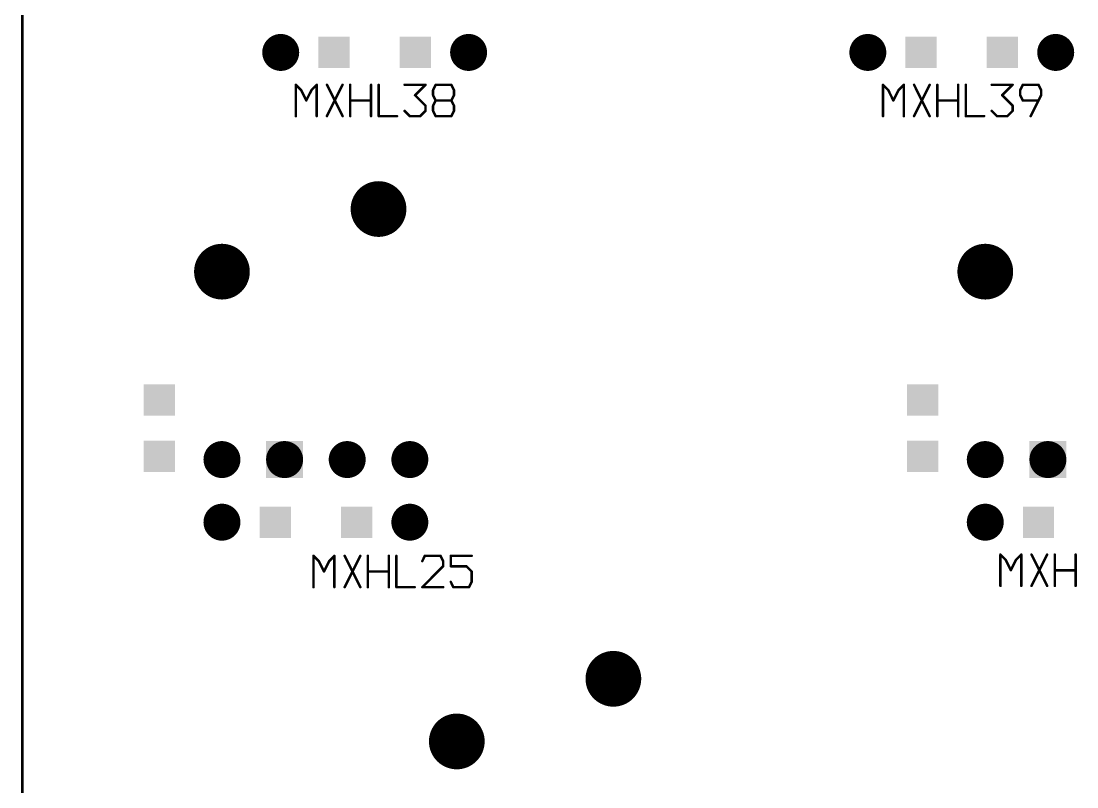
# Model space of a CAD drawing. Header units: millimetres. Extents: x 451 to 799, y 260 to 388.
# Drawn here: x 451.02 to 493.84, y 290.72 to 321.77 of the extents above; entities that cross this region are included whole.
import ezdxf

# ---------------------------------------------------------------- set-up
doc = ezdxf.new("R2010")
doc.units = ezdxf.units.MM
for name, color, linetype in [('3_A_', 4, 'Continuous'), ('4_A_', 54, 'Continuous'), ('5_A_', 7, 'Continuous'), ('8_A_', 3, 'Continuous')]:
    doc.layers.add(name, color=color, linetype=linetype)

# ---------------------------------------------------------------- blocks, each defined once
blk = doc.blocks.new('D24ROUND1_4986X1_4986')
blk.add_lwpolyline([(0.37465, 0, 0.7493, 0.7493, 1), (-0.37465, 0, 0.7493, 0.7493, 1), (0.37465, 0, 0.7493, 0.7493, 0)], format="xyseb")
blk = doc.blocks.new('D25ROUND2_2606X2_2606')
blk.add_lwpolyline([(0.56515, 0, 1.1303, 1.1303, 1), (-0.56515, 0, 1.1303, 1.1303, 1), (0.56515, 0, 1.1303, 1.1303, 0)], format="xyseb")
blk = doc.blocks.new('D16SQUARE1_27X1_27')
blk.add_solid([(-0.635, -0.635), (0.635, -0.635), (-0.635, 0.635), (0.635, 0.635)])
blk = doc.blocks.new('D41SQUARE1_4986X1_4986')
blk.add_solid([(-0.7493, -0.7493), (0.7493, -0.7493), (-0.7493, 0.7493), (0.7493, 0.7493)])

msp = doc.modelspace()

# ---------------------------------------------------------------- linework, layer by layer
at = {"layer": '5_A_'}
for points in [[(462.378, 318.981, 0.102, 0.102, 0), (462.167, 319.192, 0.102, 0.102, 0)], [(462.167, 319.192, 0.102, 0.102, 0), (462.167, 317.922, 0.102, 0.102, 0)], [(462.589, 318.557, 0.102, 0.102, 0), (462.378, 318.981, 0.102, 0.102, 0)], [(462.802, 318.981, 0.102, 0.102, 0), (462.589, 318.557, 0.102, 0.102, 0)], [(463.013, 319.192, 0.102, 0.102, 0), (462.802, 318.981, 0.102, 0.102, 0)], [(463.013, 317.922, 0.102, 0.102, 0), (463.013, 319.192, 0.102, 0.102, 0)], [(464.062, 317.922, 0.102, 0.102, 0), (463.427, 319.192, 0.102, 0.102, 0)], [(464.062, 319.192, 0.102, 0.102, 0), (463.427, 317.922, 0.102, 0.102, 0)], [(464.372, 317.922, 0.102, 0.102, 0), (464.372, 319.192, 0.102, 0.102, 0)], [(465.218, 317.922, 0.102, 0.102, 0), (465.218, 319.192, 0.102, 0.102, 0)], [(465.528, 317.922, 0.102, 0.102, 0), (465.528, 319.192, 0.102, 0.102, 0)], [(467.425, 319.192, 0.102, 0.102, 0), (466.577, 319.192, 0.102, 0.102, 0)], [(467.001, 318.77, 0.102, 0.102, 0), (467.425, 319.192, 0.102, 0.102, 0)], [(467.839, 319.192, 0.102, 0.102, 0), (467.732, 318.981, 0.102, 0.102, 0)], [(467.732, 318.981, 0.102, 0.102, 0), (467.732, 318.77, 0.102, 0.102, 0)], [(468.474, 319.192, 0.102, 0.102, 0), (467.839, 319.192, 0.102, 0.102, 0)], [(468.581, 318.981, 0.102, 0.102, 0), (468.474, 319.192, 0.102, 0.102, 0)], [(468.581, 318.77, 0.102, 0.102, 0), (468.581, 318.981, 0.102, 0.102, 0)], [(486.191, 318.981, 0.102, 0.102, 0), (485.98, 319.192, 0.102, 0.102, 0)], [(485.98, 319.192, 0.102, 0.102, 0), (485.98, 317.922, 0.102, 0.102, 0)], [(486.401, 318.557, 0.102, 0.102, 0), (486.191, 318.981, 0.102, 0.102, 0)], [(486.615, 318.981, 0.102, 0.102, 0), (486.401, 318.557, 0.102, 0.102, 0)], [(486.826, 319.192, 0.102, 0.102, 0), (486.615, 318.981, 0.102, 0.102, 0)], [(486.826, 317.922, 0.102, 0.102, 0), (486.826, 319.192, 0.102, 0.102, 0)], [(487.875, 317.922, 0.102, 0.102, 0), (487.24, 319.192, 0.102, 0.102, 0)], [(487.875, 319.192, 0.102, 0.102, 0), (487.24, 317.922, 0.102, 0.102, 0)], [(488.185, 317.922, 0.102, 0.102, 0), (488.185, 319.192, 0.102, 0.102, 0)], [(489.03, 317.922, 0.102, 0.102, 0), (489.03, 319.192, 0.102, 0.102, 0)], [(489.34, 317.922, 0.102, 0.102, 0), (489.34, 319.192, 0.102, 0.102, 0)], [(491.238, 319.192, 0.102, 0.102, 0), (490.389, 319.192, 0.102, 0.102, 0)], [(490.813, 318.77, 0.102, 0.102, 0), (491.238, 319.192, 0.102, 0.102, 0)], [(491.545, 318.981, 0.102, 0.102, 0), (491.652, 319.192, 0.102, 0.102, 0)], [(491.545, 318.77, 0.102, 0.102, 0), (491.545, 318.981, 0.102, 0.102, 0)], [(491.652, 319.192, 0.102, 0.102, 0), (492.287, 319.192, 0.102, 0.102, 0)], [(492.287, 319.192, 0.102, 0.102, 0), (492.393, 318.981, 0.102, 0.102, 0)], [(492.393, 318.981, 0.102, 0.102, 0), (492.393, 318.77, 0.102, 0.102, 0)], [(465.218, 318.557, 0.102, 0.102, 0), (464.372, 318.557, 0.102, 0.102, 0)], [(467.425, 318.346, 0.102, 0.102, 0), (467.001, 318.77, 0.102, 0.102, 0)], [(467.732, 318.77, 0.102, 0.102, 0), (467.839, 318.557, 0.102, 0.102, 0)], [(467.732, 318.346, 0.102, 0.102, 0), (467.839, 318.557, 0.102, 0.102, 0)], [(467.839, 318.557, 0.102, 0.102, 0), (468.474, 318.557, 0.102, 0.102, 0)], [(468.474, 318.557, 0.102, 0.102, 0), (468.581, 318.77, 0.102, 0.102, 0)], [(468.474, 318.557, 0.102, 0.102, 0), (468.581, 318.346, 0.102, 0.102, 0)], [(489.03, 318.557, 0.102, 0.102, 0), (488.185, 318.557, 0.102, 0.102, 0)], [(491.238, 318.346, 0.102, 0.102, 0), (490.813, 318.77, 0.102, 0.102, 0)], [(491.652, 318.557, 0.102, 0.102, 0), (491.545, 318.77, 0.102, 0.102, 0)], [(492.287, 318.557, 0.102, 0.102, 0), (491.652, 318.557, 0.102, 0.102, 0)], [(492.393, 318.77, 0.102, 0.102, 0), (491.969, 317.922, 0.102, 0.102, 0)], [(466.577, 318.135, 0.102, 0.102, 0), (466.79, 317.922, 0.102, 0.102, 0)], [(467.212, 317.922, 0.102, 0.102, 0), (467.425, 318.135, 0.102, 0.102, 0)], [(467.425, 318.135, 0.102, 0.102, 0), (467.425, 318.346, 0.102, 0.102, 0)], [(467.732, 318.135, 0.102, 0.102, 0), (467.732, 318.346, 0.102, 0.102, 0)], [(467.839, 317.922, 0.102, 0.102, 0), (467.732, 318.135, 0.102, 0.102, 0)], [(468.581, 318.135, 0.102, 0.102, 0), (468.474, 317.922, 0.102, 0.102, 0)], [(468.581, 318.346, 0.102, 0.102, 0), (468.581, 318.135, 0.102, 0.102, 0)], [(490.389, 318.135, 0.102, 0.102, 0), (490.603, 317.922, 0.102, 0.102, 0)], [(491.024, 317.922, 0.102, 0.102, 0), (491.238, 318.135, 0.102, 0.102, 0)], [(491.238, 318.135, 0.102, 0.102, 0), (491.238, 318.346, 0.102, 0.102, 0)], [(466.269, 317.922, 0.102, 0.102, 0), (465.528, 317.922, 0.102, 0.102, 0)], [(466.79, 317.922, 0.102, 0.102, 0), (467.212, 317.922, 0.102, 0.102, 0)], [(468.474, 317.922, 0.102, 0.102, 0), (467.839, 317.922, 0.102, 0.102, 0)], [(490.082, 317.922, 0.102, 0.102, 0), (489.34, 317.922, 0.102, 0.102, 0)], [(490.603, 317.922, 0.102, 0.102, 0), (491.024, 317.922, 0.102, 0.102, 0)], [(490.953, 299.931, 0.102, 0.102, 0), (490.742, 300.142, 0.102, 0.102, 0)], [(490.742, 300.142, 0.102, 0.102, 0), (490.742, 298.872, 0.102, 0.102, 0)], [(491.588, 300.142, 0.102, 0.102, 0), (491.377, 299.931, 0.102, 0.102, 0)], [(491.588, 298.872, 0.102, 0.102, 0), (491.588, 300.142, 0.102, 0.102, 0)], [(492.637, 298.872, 0.102, 0.102, 0), (492.002, 300.142, 0.102, 0.102, 0)], [(492.637, 300.142, 0.102, 0.102, 0), (492.002, 298.872, 0.102, 0.102, 0)], [(492.947, 298.872, 0.102, 0.102, 0), (492.947, 300.142, 0.102, 0.102, 0)], [(493.793, 298.872, 0.102, 0.102, 0), (493.793, 300.142, 0.102, 0.102, 0)], [(463.094, 299.88, 0.102, 0.102, 0), (462.884, 300.091, 0.102, 0.102, 0)], [(462.884, 300.091, 0.102, 0.102, 0), (462.884, 298.821, 0.102, 0.102, 0)], [(463.308, 299.456, 0.102, 0.102, 0), (463.094, 299.88, 0.102, 0.102, 0)], [(463.519, 299.88, 0.102, 0.102, 0), (463.308, 299.456, 0.102, 0.102, 0)], [(463.729, 300.091, 0.102, 0.102, 0), (463.519, 299.88, 0.102, 0.102, 0)], [(463.729, 298.821, 0.102, 0.102, 0), (463.729, 300.091, 0.102, 0.102, 0)], [(464.781, 298.821, 0.102, 0.102, 0), (464.146, 300.091, 0.102, 0.102, 0)], [(464.781, 300.091, 0.102, 0.102, 0), (464.146, 298.821, 0.102, 0.102, 0)], [(465.088, 298.821, 0.102, 0.102, 0), (465.088, 300.091, 0.102, 0.102, 0)], [(465.937, 298.821, 0.102, 0.102, 0), (465.937, 300.091, 0.102, 0.102, 0)], [(466.244, 298.821, 0.102, 0.102, 0), (466.244, 300.091, 0.102, 0.102, 0)], [(467.4, 300.091, 0.102, 0.102, 0), (467.296, 299.88, 0.102, 0.102, 0)], [(468.035, 300.091, 0.102, 0.102, 0), (467.4, 300.091, 0.102, 0.102, 0)], [(468.141, 299.88, 0.102, 0.102, 0), (468.035, 300.091, 0.102, 0.102, 0)], [(468.141, 299.669, 0.102, 0.102, 0), (468.141, 299.88, 0.102, 0.102, 0)], [(468.451, 299.669, 0.102, 0.102, 0), (468.451, 300.091, 0.102, 0.102, 0)], [(468.451, 300.091, 0.102, 0.102, 0), (469.297, 300.091, 0.102, 0.102, 0)], [(491.164, 299.507, 0.102, 0.102, 0), (490.953, 299.931, 0.102, 0.102, 0)], [(491.377, 299.931, 0.102, 0.102, 0), (491.164, 299.507, 0.102, 0.102, 0)], [(465.937, 299.456, 0.102, 0.102, 0), (465.088, 299.456, 0.102, 0.102, 0)], [(467.296, 298.821, 0.102, 0.102, 0), (468.141, 299.669, 0.102, 0.102, 0)], [(469.086, 299.669, 0.102, 0.102, 0), (468.451, 299.669, 0.102, 0.102, 0)], [(469.297, 299.456, 0.102, 0.102, 0), (469.086, 299.669, 0.102, 0.102, 0)], [(469.297, 299.034, 0.102, 0.102, 0), (469.297, 299.456, 0.102, 0.102, 0)], [(493.793, 299.507, 0.102, 0.102, 0), (492.947, 299.507, 0.102, 0.102, 0)], [(468.451, 299.034, 0.102, 0.102, 0), (468.555, 298.821, 0.102, 0.102, 0)], [(469.19, 298.821, 0.102, 0.102, 0), (469.297, 299.034, 0.102, 0.102, 0)], [(466.986, 298.821, 0.102, 0.102, 0), (466.244, 298.821, 0.102, 0.102, 0)], [(468.141, 298.821, 0.102, 0.102, 0), (467.296, 298.821, 0.102, 0.102, 0)], [(468.555, 298.821, 0.102, 0.102, 0), (469.19, 298.821, 0.102, 0.102, 0)]]:
    msp.add_lwpolyline(points, format="xyseb", dxfattribs=at)
for points in [[(462.142, 319.192, 0.0508, 0.0508, 1), (462.193, 319.192, 0.0508, 0.0508, 1), (462.142, 319.192, 0.0508, 0.0508, 0)], [(462.142, 319.192, 0.0508, 0.0508, 1), (462.193, 319.192, 0.0508, 0.0508, 1), (462.142, 319.192, 0.0508, 0.0508, 0)], [(462.142, 319.192, 0.0508, 0.0508, 1), (462.193, 319.192, 0.0508, 0.0508, 1), (462.142, 319.192, 0.0508, 0.0508, 0)], [(462.353, 318.981, 0.0508, 0.0508, 1), (462.404, 318.981, 0.0508, 0.0508, 1), (462.353, 318.981, 0.0508, 0.0508, 0)], [(462.353, 318.981, 0.0508, 0.0508, 1), (462.404, 318.981, 0.0508, 0.0508, 1), (462.353, 318.981, 0.0508, 0.0508, 0)], [(462.353, 318.981, 0.0508, 0.0508, 1), (462.404, 318.981, 0.0508, 0.0508, 1), (462.353, 318.981, 0.0508, 0.0508, 0)], [(462.777, 318.981, 0.0508, 0.0508, 1), (462.828, 318.981, 0.0508, 0.0508, 1), (462.777, 318.981, 0.0508, 0.0508, 0)], [(462.777, 318.981, 0.0508, 0.0508, 1), (462.828, 318.981, 0.0508, 0.0508, 1), (462.777, 318.981, 0.0508, 0.0508, 0)], [(462.777, 318.981, 0.0508, 0.0508, 1), (462.828, 318.981, 0.0508, 0.0508, 1), (462.777, 318.981, 0.0508, 0.0508, 0)], [(462.988, 319.192, 0.0508, 0.0508, 1), (463.039, 319.192, 0.0508, 0.0508, 1), (462.988, 319.192, 0.0508, 0.0508, 0)], [(462.988, 319.192, 0.0508, 0.0508, 1), (463.039, 319.192, 0.0508, 0.0508, 1), (462.988, 319.192, 0.0508, 0.0508, 0)], [(462.988, 319.192, 0.0508, 0.0508, 1), (463.039, 319.192, 0.0508, 0.0508, 1), (462.988, 319.192, 0.0508, 0.0508, 0)], [(463.402, 319.192, 0.0508, 0.0508, 1), (463.453, 319.192, 0.0508, 0.0508, 1), (463.402, 319.192, 0.0508, 0.0508, 0)], [(463.402, 319.192, 0.0508, 0.0508, 1), (463.453, 319.192, 0.0508, 0.0508, 1), (463.402, 319.192, 0.0508, 0.0508, 0)], [(464.037, 319.192, 0.0508, 0.0508, 1), (464.088, 319.192, 0.0508, 0.0508, 1), (464.037, 319.192, 0.0508, 0.0508, 0)], [(464.347, 319.192, 0.0508, 0.0508, 1), (464.397, 319.192, 0.0508, 0.0508, 1), (464.347, 319.192, 0.0508, 0.0508, 0)], [(464.347, 319.192, 0.0508, 0.0508, 1), (464.397, 319.192, 0.0508, 0.0508, 1), (464.347, 319.192, 0.0508, 0.0508, 0)], [(465.192, 319.192, 0.0508, 0.0508, 1), (465.243, 319.192, 0.0508, 0.0508, 1), (465.192, 319.192, 0.0508, 0.0508, 0)], [(465.192, 319.192, 0.0508, 0.0508, 1), (465.243, 319.192, 0.0508, 0.0508, 1), (465.192, 319.192, 0.0508, 0.0508, 0)], [(465.502, 319.192, 0.0508, 0.0508, 1), (465.553, 319.192, 0.0508, 0.0508, 1), (465.502, 319.192, 0.0508, 0.0508, 0)], [(465.502, 319.192, 0.0508, 0.0508, 1), (465.553, 319.192, 0.0508, 0.0508, 1), (465.502, 319.192, 0.0508, 0.0508, 0)], [(466.551, 319.192, 0.0508, 0.0508, 1), (466.602, 319.192, 0.0508, 0.0508, 1), (466.551, 319.192, 0.0508, 0.0508, 0)], [(466.551, 319.192, 0.0508, 0.0508, 1), (466.602, 319.192, 0.0508, 0.0508, 1), (466.551, 319.192, 0.0508, 0.0508, 0)], [(467.4, 319.192, 0.0508, 0.0508, 1), (467.451, 319.192, 0.0508, 0.0508, 1), (467.4, 319.192, 0.0508, 0.0508, 0)], [(467.4, 319.192, 0.0508, 0.0508, 1), (467.451, 319.192, 0.0508, 0.0508, 1), (467.4, 319.192, 0.0508, 0.0508, 0)], [(467.4, 319.192, 0.0508, 0.0508, 1), (467.451, 319.192, 0.0508, 0.0508, 1), (467.4, 319.192, 0.0508, 0.0508, 0)], [(467.707, 318.981, 0.0508, 0.0508, 1), (467.758, 318.981, 0.0508, 0.0508, 1), (467.707, 318.981, 0.0508, 0.0508, 0)], [(467.707, 318.981, 0.0508, 0.0508, 1), (467.758, 318.981, 0.0508, 0.0508, 1), (467.707, 318.981, 0.0508, 0.0508, 0)], [(467.707, 318.981, 0.0508, 0.0508, 1), (467.758, 318.981, 0.0508, 0.0508, 1), (467.707, 318.981, 0.0508, 0.0508, 0)], [(467.814, 319.192, 0.0508, 0.0508, 1), (467.865, 319.192, 0.0508, 0.0508, 1), (467.814, 319.192, 0.0508, 0.0508, 0)], [(467.814, 319.192, 0.0508, 0.0508, 1), (467.865, 319.192, 0.0508, 0.0508, 1), (467.814, 319.192, 0.0508, 0.0508, 0)], [(467.814, 319.192, 0.0508, 0.0508, 1), (467.865, 319.192, 0.0508, 0.0508, 1), (467.814, 319.192, 0.0508, 0.0508, 0)], [(468.449, 319.192, 0.0508, 0.0508, 1), (468.5, 319.192, 0.0508, 0.0508, 1), (468.449, 319.192, 0.0508, 0.0508, 0)], [(468.449, 319.192, 0.0508, 0.0508, 1), (468.5, 319.192, 0.0508, 0.0508, 1), (468.449, 319.192, 0.0508, 0.0508, 0)], [(468.449, 319.192, 0.0508, 0.0508, 1), (468.5, 319.192, 0.0508, 0.0508, 1), (468.449, 319.192, 0.0508, 0.0508, 0)], [(468.555, 318.981, 0.0508, 0.0508, 1), (468.606, 318.981, 0.0508, 0.0508, 1), (468.555, 318.981, 0.0508, 0.0508, 0)], [(468.555, 318.981, 0.0508, 0.0508, 1), (468.606, 318.981, 0.0508, 0.0508, 1), (468.555, 318.981, 0.0508, 0.0508, 0)], [(468.555, 318.981, 0.0508, 0.0508, 1), (468.606, 318.981, 0.0508, 0.0508, 1), (468.555, 318.981, 0.0508, 0.0508, 0)], [(485.954, 319.192, 0.0508, 0.0508, 1), (486.005, 319.192, 0.0508, 0.0508, 1), (485.954, 319.192, 0.0508, 0.0508, 0)], [(485.954, 319.192, 0.0508, 0.0508, 1), (486.005, 319.192, 0.0508, 0.0508, 1), (485.954, 319.192, 0.0508, 0.0508, 0)], [(485.954, 319.192, 0.0508, 0.0508, 1), (486.005, 319.192, 0.0508, 0.0508, 1), (485.954, 319.192, 0.0508, 0.0508, 0)], [(486.165, 318.981, 0.0508, 0.0508, 1), (486.216, 318.981, 0.0508, 0.0508, 1), (486.165, 318.981, 0.0508, 0.0508, 0)], [(486.165, 318.981, 0.0508, 0.0508, 1), (486.216, 318.981, 0.0508, 0.0508, 1), (486.165, 318.981, 0.0508, 0.0508, 0)], [(486.165, 318.981, 0.0508, 0.0508, 1), (486.216, 318.981, 0.0508, 0.0508, 1), (486.165, 318.981, 0.0508, 0.0508, 0)], [(486.589, 318.981, 0.0508, 0.0508, 1), (486.64, 318.981, 0.0508, 0.0508, 1), (486.589, 318.981, 0.0508, 0.0508, 0)], [(486.589, 318.981, 0.0508, 0.0508, 1), (486.64, 318.981, 0.0508, 0.0508, 1), (486.589, 318.981, 0.0508, 0.0508, 0)], [(486.589, 318.981, 0.0508, 0.0508, 1), (486.64, 318.981, 0.0508, 0.0508, 1), (486.589, 318.981, 0.0508, 0.0508, 0)], [(486.8, 319.192, 0.0508, 0.0508, 1), (486.851, 319.192, 0.0508, 0.0508, 1), (486.8, 319.192, 0.0508, 0.0508, 0)], [(486.8, 319.192, 0.0508, 0.0508, 1), (486.851, 319.192, 0.0508, 0.0508, 1), (486.8, 319.192, 0.0508, 0.0508, 0)], [(486.8, 319.192, 0.0508, 0.0508, 1), (486.851, 319.192, 0.0508, 0.0508, 1), (486.8, 319.192, 0.0508, 0.0508, 0)], [(487.214, 319.192, 0.0508, 0.0508, 1), (487.265, 319.192, 0.0508, 0.0508, 1), (487.214, 319.192, 0.0508, 0.0508, 0)], [(487.214, 319.192, 0.0508, 0.0508, 1), (487.265, 319.192, 0.0508, 0.0508, 1), (487.214, 319.192, 0.0508, 0.0508, 0)], [(487.849, 319.192, 0.0508, 0.0508, 1), (487.9, 319.192, 0.0508, 0.0508, 1), (487.849, 319.192, 0.0508, 0.0508, 0)], [(488.159, 319.192, 0.0508, 0.0508, 1), (488.21, 319.192, 0.0508, 0.0508, 1), (488.159, 319.192, 0.0508, 0.0508, 0)], [(488.159, 319.192, 0.0508, 0.0508, 1), (488.21, 319.192, 0.0508, 0.0508, 1), (488.159, 319.192, 0.0508, 0.0508, 0)], [(489.005, 319.192, 0.0508, 0.0508, 1), (489.056, 319.192, 0.0508, 0.0508, 1), (489.005, 319.192, 0.0508, 0.0508, 0)], [(489.005, 319.192, 0.0508, 0.0508, 1), (489.056, 319.192, 0.0508, 0.0508, 1), (489.005, 319.192, 0.0508, 0.0508, 0)], [(489.315, 319.192, 0.0508, 0.0508, 1), (489.366, 319.192, 0.0508, 0.0508, 1), (489.315, 319.192, 0.0508, 0.0508, 0)], [(489.315, 319.192, 0.0508, 0.0508, 1), (489.366, 319.192, 0.0508, 0.0508, 1), (489.315, 319.192, 0.0508, 0.0508, 0)], [(490.364, 319.192, 0.0508, 0.0508, 1), (490.415, 319.192, 0.0508, 0.0508, 1), (490.364, 319.192, 0.0508, 0.0508, 0)], [(490.364, 319.192, 0.0508, 0.0508, 1), (490.415, 319.192, 0.0508, 0.0508, 1), (490.364, 319.192, 0.0508, 0.0508, 0)], [(491.212, 319.192, 0.0508, 0.0508, 1), (491.263, 319.192, 0.0508, 0.0508, 1), (491.212, 319.192, 0.0508, 0.0508, 0)], [(491.212, 319.192, 0.0508, 0.0508, 1), (491.263, 319.192, 0.0508, 0.0508, 1), (491.212, 319.192, 0.0508, 0.0508, 0)], [(491.212, 319.192, 0.0508, 0.0508, 1), (491.263, 319.192, 0.0508, 0.0508, 1), (491.212, 319.192, 0.0508, 0.0508, 0)], [(491.52, 318.981, 0.0508, 0.0508, 1), (491.57, 318.981, 0.0508, 0.0508, 1), (491.52, 318.981, 0.0508, 0.0508, 0)], [(491.52, 318.981, 0.0508, 0.0508, 1), (491.57, 318.981, 0.0508, 0.0508, 1), (491.52, 318.981, 0.0508, 0.0508, 0)], [(491.52, 318.981, 0.0508, 0.0508, 1), (491.57, 318.981, 0.0508, 0.0508, 1), (491.52, 318.981, 0.0508, 0.0508, 0)], [(491.626, 319.192, 0.0508, 0.0508, 1), (491.677, 319.192, 0.0508, 0.0508, 1), (491.626, 319.192, 0.0508, 0.0508, 0)], [(491.626, 319.192, 0.0508, 0.0508, 1), (491.677, 319.192, 0.0508, 0.0508, 1), (491.626, 319.192, 0.0508, 0.0508, 0)], [(491.626, 319.192, 0.0508, 0.0508, 1), (491.677, 319.192, 0.0508, 0.0508, 1), (491.626, 319.192, 0.0508, 0.0508, 0)], [(492.261, 319.192, 0.0508, 0.0508, 1), (492.312, 319.192, 0.0508, 0.0508, 1), (492.261, 319.192, 0.0508, 0.0508, 0)], [(492.261, 319.192, 0.0508, 0.0508, 1), (492.312, 319.192, 0.0508, 0.0508, 1), (492.261, 319.192, 0.0508, 0.0508, 0)], [(492.261, 319.192, 0.0508, 0.0508, 1), (492.312, 319.192, 0.0508, 0.0508, 1), (492.261, 319.192, 0.0508, 0.0508, 0)], [(492.368, 318.981, 0.0508, 0.0508, 1), (492.419, 318.981, 0.0508, 0.0508, 1), (492.368, 318.981, 0.0508, 0.0508, 0)], [(492.368, 318.981, 0.0508, 0.0508, 1), (492.419, 318.981, 0.0508, 0.0508, 1), (492.368, 318.981, 0.0508, 0.0508, 0)], [(492.368, 318.981, 0.0508, 0.0508, 1), (492.419, 318.981, 0.0508, 0.0508, 1), (492.368, 318.981, 0.0508, 0.0508, 0)], [(462.564, 318.557, 0.0508, 0.0508, 1), (462.614, 318.557, 0.0508, 0.0508, 1), (462.564, 318.557, 0.0508, 0.0508, 0)], [(462.564, 318.557, 0.0508, 0.0508, 1), (462.614, 318.557, 0.0508, 0.0508, 1), (462.564, 318.557, 0.0508, 0.0508, 0)], [(462.564, 318.557, 0.0508, 0.0508, 1), (462.614, 318.557, 0.0508, 0.0508, 1), (462.564, 318.557, 0.0508, 0.0508, 0)], [(464.347, 318.557, 0.0508, 0.0508, 1), (464.397, 318.557, 0.0508, 0.0508, 1), (464.347, 318.557, 0.0508, 0.0508, 0)], [(464.347, 318.557, 0.0508, 0.0508, 1), (464.397, 318.557, 0.0508, 0.0508, 1), (464.347, 318.557, 0.0508, 0.0508, 0)], [(465.192, 318.557, 0.0508, 0.0508, 1), (465.243, 318.557, 0.0508, 0.0508, 1), (465.192, 318.557, 0.0508, 0.0508, 0)], [(466.976, 318.77, 0.0508, 0.0508, 1), (467.026, 318.77, 0.0508, 0.0508, 1), (466.976, 318.77, 0.0508, 0.0508, 0)], [(466.976, 318.77, 0.0508, 0.0508, 1), (467.026, 318.77, 0.0508, 0.0508, 1), (466.976, 318.77, 0.0508, 0.0508, 0)], [(466.976, 318.77, 0.0508, 0.0508, 1), (467.026, 318.77, 0.0508, 0.0508, 1), (466.976, 318.77, 0.0508, 0.0508, 0)], [(467.707, 318.77, 0.0508, 0.0508, 1), (467.758, 318.77, 0.0508, 0.0508, 1), (467.707, 318.77, 0.0508, 0.0508, 0)], [(467.707, 318.77, 0.0508, 0.0508, 1), (467.758, 318.77, 0.0508, 0.0508, 1), (467.707, 318.77, 0.0508, 0.0508, 0)], [(467.707, 318.77, 0.0508, 0.0508, 1), (467.758, 318.77, 0.0508, 0.0508, 1), (467.707, 318.77, 0.0508, 0.0508, 0)], [(467.814, 318.557, 0.0508, 0.0508, 1), (467.865, 318.557, 0.0508, 0.0508, 1), (467.814, 318.557, 0.0508, 0.0508, 0)], [(467.814, 318.557, 0.0508, 0.0508, 1), (467.865, 318.557, 0.0508, 0.0508, 1), (467.814, 318.557, 0.0508, 0.0508, 0)], [(467.814, 318.557, 0.0508, 0.0508, 1), (467.865, 318.557, 0.0508, 0.0508, 1), (467.814, 318.557, 0.0508, 0.0508, 0)], [(467.814, 318.557, 0.0508, 0.0508, 1), (467.865, 318.557, 0.0508, 0.0508, 1), (467.814, 318.557, 0.0508, 0.0508, 0)], [(467.814, 318.557, 0.0508, 0.0508, 1), (467.865, 318.557, 0.0508, 0.0508, 1), (467.814, 318.557, 0.0508, 0.0508, 0)], [(468.449, 318.557, 0.0508, 0.0508, 1), (468.5, 318.557, 0.0508, 0.0508, 1), (468.449, 318.557, 0.0508, 0.0508, 0)], [(468.449, 318.557, 0.0508, 0.0508, 1), (468.5, 318.557, 0.0508, 0.0508, 1), (468.449, 318.557, 0.0508, 0.0508, 0)], [(468.449, 318.557, 0.0508, 0.0508, 1), (468.5, 318.557, 0.0508, 0.0508, 1), (468.449, 318.557, 0.0508, 0.0508, 0)], [(468.449, 318.557, 0.0508, 0.0508, 1), (468.5, 318.557, 0.0508, 0.0508, 1), (468.449, 318.557, 0.0508, 0.0508, 0)], [(468.555, 318.77, 0.0508, 0.0508, 1), (468.606, 318.77, 0.0508, 0.0508, 1), (468.555, 318.77, 0.0508, 0.0508, 0)], [(468.555, 318.77, 0.0508, 0.0508, 1), (468.606, 318.77, 0.0508, 0.0508, 1), (468.555, 318.77, 0.0508, 0.0508, 0)], [(468.555, 318.77, 0.0508, 0.0508, 1), (468.606, 318.77, 0.0508, 0.0508, 1), (468.555, 318.77, 0.0508, 0.0508, 0)], [(486.376, 318.557, 0.0508, 0.0508, 1), (486.427, 318.557, 0.0508, 0.0508, 1), (486.376, 318.557, 0.0508, 0.0508, 0)], [(486.376, 318.557, 0.0508, 0.0508, 1), (486.427, 318.557, 0.0508, 0.0508, 1), (486.376, 318.557, 0.0508, 0.0508, 0)], [(486.376, 318.557, 0.0508, 0.0508, 1), (486.427, 318.557, 0.0508, 0.0508, 1), (486.376, 318.557, 0.0508, 0.0508, 0)], [(488.159, 318.557, 0.0508, 0.0508, 1), (488.21, 318.557, 0.0508, 0.0508, 1), (488.159, 318.557, 0.0508, 0.0508, 0)], [(488.159, 318.557, 0.0508, 0.0508, 1), (488.21, 318.557, 0.0508, 0.0508, 1), (488.159, 318.557, 0.0508, 0.0508, 0)], [(489.005, 318.557, 0.0508, 0.0508, 1), (489.056, 318.557, 0.0508, 0.0508, 1), (489.005, 318.557, 0.0508, 0.0508, 0)], [(490.788, 318.77, 0.0508, 0.0508, 1), (490.839, 318.77, 0.0508, 0.0508, 1), (490.788, 318.77, 0.0508, 0.0508, 0)], [(490.788, 318.77, 0.0508, 0.0508, 1), (490.839, 318.77, 0.0508, 0.0508, 1), (490.788, 318.77, 0.0508, 0.0508, 0)], [(490.788, 318.77, 0.0508, 0.0508, 1), (490.839, 318.77, 0.0508, 0.0508, 1), (490.788, 318.77, 0.0508, 0.0508, 0)], [(491.52, 318.77, 0.0508, 0.0508, 1), (491.57, 318.77, 0.0508, 0.0508, 1), (491.52, 318.77, 0.0508, 0.0508, 0)], [(491.52, 318.77, 0.0508, 0.0508, 1), (491.57, 318.77, 0.0508, 0.0508, 1), (491.52, 318.77, 0.0508, 0.0508, 0)], [(491.52, 318.77, 0.0508, 0.0508, 1), (491.57, 318.77, 0.0508, 0.0508, 1), (491.52, 318.77, 0.0508, 0.0508, 0)], [(491.626, 318.557, 0.0508, 0.0508, 1), (491.677, 318.557, 0.0508, 0.0508, 1), (491.626, 318.557, 0.0508, 0.0508, 0)], [(491.626, 318.557, 0.0508, 0.0508, 1), (491.677, 318.557, 0.0508, 0.0508, 1), (491.626, 318.557, 0.0508, 0.0508, 0)], [(491.626, 318.557, 0.0508, 0.0508, 1), (491.677, 318.557, 0.0508, 0.0508, 1), (491.626, 318.557, 0.0508, 0.0508, 0)], [(492.261, 318.557, 0.0508, 0.0508, 1), (492.312, 318.557, 0.0508, 0.0508, 1), (492.261, 318.557, 0.0508, 0.0508, 0)], [(492.368, 318.77, 0.0508, 0.0508, 1), (492.419, 318.77, 0.0508, 0.0508, 1), (492.368, 318.77, 0.0508, 0.0508, 0)], [(492.368, 318.77, 0.0508, 0.0508, 1), (492.419, 318.77, 0.0508, 0.0508, 1), (492.368, 318.77, 0.0508, 0.0508, 0)], [(492.368, 318.77, 0.0508, 0.0508, 1), (492.419, 318.77, 0.0508, 0.0508, 1), (492.368, 318.77, 0.0508, 0.0508, 0)], [(466.551, 318.135, 0.0508, 0.0508, 1), (466.602, 318.135, 0.0508, 0.0508, 1), (466.551, 318.135, 0.0508, 0.0508, 0)], [(467.4, 318.346, 0.0508, 0.0508, 1), (467.451, 318.346, 0.0508, 0.0508, 1), (467.4, 318.346, 0.0508, 0.0508, 0)], [(467.4, 318.346, 0.0508, 0.0508, 1), (467.451, 318.346, 0.0508, 0.0508, 1), (467.4, 318.346, 0.0508, 0.0508, 0)], [(467.4, 318.346, 0.0508, 0.0508, 1), (467.451, 318.346, 0.0508, 0.0508, 1), (467.4, 318.346, 0.0508, 0.0508, 0)], [(467.4, 318.135, 0.0508, 0.0508, 1), (467.451, 318.135, 0.0508, 0.0508, 1), (467.4, 318.135, 0.0508, 0.0508, 0)], [(467.4, 318.135, 0.0508, 0.0508, 1), (467.451, 318.135, 0.0508, 0.0508, 1), (467.4, 318.135, 0.0508, 0.0508, 0)], [(467.4, 318.135, 0.0508, 0.0508, 1), (467.451, 318.135, 0.0508, 0.0508, 1), (467.4, 318.135, 0.0508, 0.0508, 0)], [(467.707, 318.346, 0.0508, 0.0508, 1), (467.758, 318.346, 0.0508, 0.0508, 1), (467.707, 318.346, 0.0508, 0.0508, 0)], [(467.707, 318.346, 0.0508, 0.0508, 1), (467.758, 318.346, 0.0508, 0.0508, 1), (467.707, 318.346, 0.0508, 0.0508, 0)], [(467.707, 318.346, 0.0508, 0.0508, 1), (467.758, 318.346, 0.0508, 0.0508, 1), (467.707, 318.346, 0.0508, 0.0508, 0)], [(467.707, 318.135, 0.0508, 0.0508, 1), (467.758, 318.135, 0.0508, 0.0508, 1), (467.707, 318.135, 0.0508, 0.0508, 0)], [(467.707, 318.135, 0.0508, 0.0508, 1), (467.758, 318.135, 0.0508, 0.0508, 1), (467.707, 318.135, 0.0508, 0.0508, 0)], [(467.707, 318.135, 0.0508, 0.0508, 1), (467.758, 318.135, 0.0508, 0.0508, 1), (467.707, 318.135, 0.0508, 0.0508, 0)], [(468.555, 318.346, 0.0508, 0.0508, 1), (468.606, 318.346, 0.0508, 0.0508, 1), (468.555, 318.346, 0.0508, 0.0508, 0)], [(468.555, 318.346, 0.0508, 0.0508, 1), (468.606, 318.346, 0.0508, 0.0508, 1), (468.555, 318.346, 0.0508, 0.0508, 0)], [(468.555, 318.346, 0.0508, 0.0508, 1), (468.606, 318.346, 0.0508, 0.0508, 1), (468.555, 318.346, 0.0508, 0.0508, 0)], [(468.555, 318.135, 0.0508, 0.0508, 1), (468.606, 318.135, 0.0508, 0.0508, 1), (468.555, 318.135, 0.0508, 0.0508, 0)], [(468.555, 318.135, 0.0508, 0.0508, 1), (468.606, 318.135, 0.0508, 0.0508, 1), (468.555, 318.135, 0.0508, 0.0508, 0)], [(468.555, 318.135, 0.0508, 0.0508, 1), (468.606, 318.135, 0.0508, 0.0508, 1), (468.555, 318.135, 0.0508, 0.0508, 0)], [(490.364, 318.135, 0.0508, 0.0508, 1), (490.415, 318.135, 0.0508, 0.0508, 1), (490.364, 318.135, 0.0508, 0.0508, 0)], [(491.212, 318.346, 0.0508, 0.0508, 1), (491.263, 318.346, 0.0508, 0.0508, 1), (491.212, 318.346, 0.0508, 0.0508, 0)], [(491.212, 318.346, 0.0508, 0.0508, 1), (491.263, 318.346, 0.0508, 0.0508, 1), (491.212, 318.346, 0.0508, 0.0508, 0)], [(491.212, 318.346, 0.0508, 0.0508, 1), (491.263, 318.346, 0.0508, 0.0508, 1), (491.212, 318.346, 0.0508, 0.0508, 0)], [(491.212, 318.135, 0.0508, 0.0508, 1), (491.263, 318.135, 0.0508, 0.0508, 1), (491.212, 318.135, 0.0508, 0.0508, 0)], [(491.212, 318.135, 0.0508, 0.0508, 1), (491.263, 318.135, 0.0508, 0.0508, 1), (491.212, 318.135, 0.0508, 0.0508, 0)], [(491.212, 318.135, 0.0508, 0.0508, 1), (491.263, 318.135, 0.0508, 0.0508, 1), (491.212, 318.135, 0.0508, 0.0508, 0)], [(462.142, 317.922, 0.0508, 0.0508, 1), (462.193, 317.922, 0.0508, 0.0508, 1), (462.142, 317.922, 0.0508, 0.0508, 0)], [(462.142, 317.922, 0.0508, 0.0508, 1), (462.193, 317.922, 0.0508, 0.0508, 1), (462.142, 317.922, 0.0508, 0.0508, 0)], [(462.988, 317.922, 0.0508, 0.0508, 1), (463.039, 317.922, 0.0508, 0.0508, 1), (462.988, 317.922, 0.0508, 0.0508, 0)], [(463.402, 317.922, 0.0508, 0.0508, 1), (463.453, 317.922, 0.0508, 0.0508, 1), (463.402, 317.922, 0.0508, 0.0508, 0)], [(463.402, 317.922, 0.0508, 0.0508, 1), (463.453, 317.922, 0.0508, 0.0508, 1), (463.402, 317.922, 0.0508, 0.0508, 0)], [(464.037, 317.922, 0.0508, 0.0508, 1), (464.088, 317.922, 0.0508, 0.0508, 1), (464.037, 317.922, 0.0508, 0.0508, 0)], [(464.347, 317.922, 0.0508, 0.0508, 1), (464.397, 317.922, 0.0508, 0.0508, 1), (464.347, 317.922, 0.0508, 0.0508, 0)], [(465.192, 317.922, 0.0508, 0.0508, 1), (465.243, 317.922, 0.0508, 0.0508, 1), (465.192, 317.922, 0.0508, 0.0508, 0)], [(465.502, 317.922, 0.0508, 0.0508, 1), (465.553, 317.922, 0.0508, 0.0508, 1), (465.502, 317.922, 0.0508, 0.0508, 0)], [(465.502, 317.922, 0.0508, 0.0508, 1), (465.553, 317.922, 0.0508, 0.0508, 1), (465.502, 317.922, 0.0508, 0.0508, 0)], [(465.502, 317.922, 0.0508, 0.0508, 1), (465.553, 317.922, 0.0508, 0.0508, 1), (465.502, 317.922, 0.0508, 0.0508, 0)], [(466.244, 317.922, 0.0508, 0.0508, 1), (466.295, 317.922, 0.0508, 0.0508, 1), (466.244, 317.922, 0.0508, 0.0508, 0)], [(466.765, 317.922, 0.0508, 0.0508, 1), (466.816, 317.922, 0.0508, 0.0508, 1), (466.765, 317.922, 0.0508, 0.0508, 0)], [(466.765, 317.922, 0.0508, 0.0508, 1), (466.816, 317.922, 0.0508, 0.0508, 1), (466.765, 317.922, 0.0508, 0.0508, 0)], [(466.765, 317.922, 0.0508, 0.0508, 1), (466.816, 317.922, 0.0508, 0.0508, 1), (466.765, 317.922, 0.0508, 0.0508, 0)], [(467.186, 317.922, 0.0508, 0.0508, 1), (467.237, 317.922, 0.0508, 0.0508, 1), (467.186, 317.922, 0.0508, 0.0508, 0)], [(467.186, 317.922, 0.0508, 0.0508, 1), (467.237, 317.922, 0.0508, 0.0508, 1), (467.186, 317.922, 0.0508, 0.0508, 0)], [(467.186, 317.922, 0.0508, 0.0508, 1), (467.237, 317.922, 0.0508, 0.0508, 1), (467.186, 317.922, 0.0508, 0.0508, 0)], [(467.814, 317.922, 0.0508, 0.0508, 1), (467.865, 317.922, 0.0508, 0.0508, 1), (467.814, 317.922, 0.0508, 0.0508, 0)], [(467.814, 317.922, 0.0508, 0.0508, 1), (467.865, 317.922, 0.0508, 0.0508, 1), (467.814, 317.922, 0.0508, 0.0508, 0)], [(467.814, 317.922, 0.0508, 0.0508, 1), (467.865, 317.922, 0.0508, 0.0508, 1), (467.814, 317.922, 0.0508, 0.0508, 0)], [(468.449, 317.922, 0.0508, 0.0508, 1), (468.5, 317.922, 0.0508, 0.0508, 1), (468.449, 317.922, 0.0508, 0.0508, 0)], [(468.449, 317.922, 0.0508, 0.0508, 1), (468.5, 317.922, 0.0508, 0.0508, 1), (468.449, 317.922, 0.0508, 0.0508, 0)], [(468.449, 317.922, 0.0508, 0.0508, 1), (468.5, 317.922, 0.0508, 0.0508, 1), (468.449, 317.922, 0.0508, 0.0508, 0)], [(485.954, 317.922, 0.0508, 0.0508, 1), (486.005, 317.922, 0.0508, 0.0508, 1), (485.954, 317.922, 0.0508, 0.0508, 0)], [(485.954, 317.922, 0.0508, 0.0508, 1), (486.005, 317.922, 0.0508, 0.0508, 1), (485.954, 317.922, 0.0508, 0.0508, 0)], [(486.8, 317.922, 0.0508, 0.0508, 1), (486.851, 317.922, 0.0508, 0.0508, 1), (486.8, 317.922, 0.0508, 0.0508, 0)], [(487.214, 317.922, 0.0508, 0.0508, 1), (487.265, 317.922, 0.0508, 0.0508, 1), (487.214, 317.922, 0.0508, 0.0508, 0)], [(487.214, 317.922, 0.0508, 0.0508, 1), (487.265, 317.922, 0.0508, 0.0508, 1), (487.214, 317.922, 0.0508, 0.0508, 0)], [(487.849, 317.922, 0.0508, 0.0508, 1), (487.9, 317.922, 0.0508, 0.0508, 1), (487.849, 317.922, 0.0508, 0.0508, 0)], [(488.159, 317.922, 0.0508, 0.0508, 1), (488.21, 317.922, 0.0508, 0.0508, 1), (488.159, 317.922, 0.0508, 0.0508, 0)], [(489.005, 317.922, 0.0508, 0.0508, 1), (489.056, 317.922, 0.0508, 0.0508, 1), (489.005, 317.922, 0.0508, 0.0508, 0)], [(489.315, 317.922, 0.0508, 0.0508, 1), (489.366, 317.922, 0.0508, 0.0508, 1), (489.315, 317.922, 0.0508, 0.0508, 0)], [(489.315, 317.922, 0.0508, 0.0508, 1), (489.366, 317.922, 0.0508, 0.0508, 1), (489.315, 317.922, 0.0508, 0.0508, 0)], [(489.315, 317.922, 0.0508, 0.0508, 1), (489.366, 317.922, 0.0508, 0.0508, 1), (489.315, 317.922, 0.0508, 0.0508, 0)], [(490.057, 317.922, 0.0508, 0.0508, 1), (490.107, 317.922, 0.0508, 0.0508, 1), (490.057, 317.922, 0.0508, 0.0508, 0)], [(490.577, 317.922, 0.0508, 0.0508, 1), (490.628, 317.922, 0.0508, 0.0508, 1), (490.577, 317.922, 0.0508, 0.0508, 0)], [(490.577, 317.922, 0.0508, 0.0508, 1), (490.628, 317.922, 0.0508, 0.0508, 1), (490.577, 317.922, 0.0508, 0.0508, 0)], [(490.577, 317.922, 0.0508, 0.0508, 1), (490.628, 317.922, 0.0508, 0.0508, 1), (490.577, 317.922, 0.0508, 0.0508, 0)], [(490.999, 317.922, 0.0508, 0.0508, 1), (491.05, 317.922, 0.0508, 0.0508, 1), (490.999, 317.922, 0.0508, 0.0508, 0)], [(490.999, 317.922, 0.0508, 0.0508, 1), (491.05, 317.922, 0.0508, 0.0508, 1), (490.999, 317.922, 0.0508, 0.0508, 0)], [(490.999, 317.922, 0.0508, 0.0508, 1), (491.05, 317.922, 0.0508, 0.0508, 1), (490.999, 317.922, 0.0508, 0.0508, 0)], [(491.944, 317.922, 0.0508, 0.0508, 1), (491.995, 317.922, 0.0508, 0.0508, 1), (491.944, 317.922, 0.0508, 0.0508, 0)], [(491.944, 317.922, 0.0508, 0.0508, 1), (491.995, 317.922, 0.0508, 0.0508, 1), (491.944, 317.922, 0.0508, 0.0508, 0)], [(490.717, 300.142, 0.0508, 0.0508, 1), (490.768, 300.142, 0.0508, 0.0508, 1), (490.717, 300.142, 0.0508, 0.0508, 0)], [(490.717, 300.142, 0.0508, 0.0508, 1), (490.768, 300.142, 0.0508, 0.0508, 1), (490.717, 300.142, 0.0508, 0.0508, 0)], [(490.717, 300.142, 0.0508, 0.0508, 1), (490.768, 300.142, 0.0508, 0.0508, 1), (490.717, 300.142, 0.0508, 0.0508, 0)], [(491.563, 300.142, 0.0508, 0.0508, 1), (491.614, 300.142, 0.0508, 0.0508, 1), (491.563, 300.142, 0.0508, 0.0508, 0)], [(491.563, 300.142, 0.0508, 0.0508, 1), (491.614, 300.142, 0.0508, 0.0508, 1), (491.563, 300.142, 0.0508, 0.0508, 0)], [(491.563, 300.142, 0.0508, 0.0508, 1), (491.614, 300.142, 0.0508, 0.0508, 1), (491.563, 300.142, 0.0508, 0.0508, 0)], [(491.977, 300.142, 0.0508, 0.0508, 1), (492.028, 300.142, 0.0508, 0.0508, 1), (491.977, 300.142, 0.0508, 0.0508, 0)], [(491.977, 300.142, 0.0508, 0.0508, 1), (492.028, 300.142, 0.0508, 0.0508, 1), (491.977, 300.142, 0.0508, 0.0508, 0)], [(492.612, 300.142, 0.0508, 0.0508, 1), (492.663, 300.142, 0.0508, 0.0508, 1), (492.612, 300.142, 0.0508, 0.0508, 0)], [(492.922, 300.142, 0.0508, 0.0508, 1), (492.972, 300.142, 0.0508, 0.0508, 1), (492.922, 300.142, 0.0508, 0.0508, 0)], [(492.922, 300.142, 0.0508, 0.0508, 1), (492.972, 300.142, 0.0508, 0.0508, 1), (492.922, 300.142, 0.0508, 0.0508, 0)], [(493.767, 300.142, 0.0508, 0.0508, 1), (493.818, 300.142, 0.0508, 0.0508, 1), (493.767, 300.142, 0.0508, 0.0508, 0)], [(493.767, 300.142, 0.0508, 0.0508, 1), (493.818, 300.142, 0.0508, 0.0508, 1), (493.767, 300.142, 0.0508, 0.0508, 0)], [(462.858, 300.091, 0.0508, 0.0508, 1), (462.909, 300.091, 0.0508, 0.0508, 1), (462.858, 300.091, 0.0508, 0.0508, 0)], [(462.858, 300.091, 0.0508, 0.0508, 1), (462.909, 300.091, 0.0508, 0.0508, 1), (462.858, 300.091, 0.0508, 0.0508, 0)], [(462.858, 300.091, 0.0508, 0.0508, 1), (462.909, 300.091, 0.0508, 0.0508, 1), (462.858, 300.091, 0.0508, 0.0508, 0)], [(463.069, 299.88, 0.0508, 0.0508, 1), (463.12, 299.88, 0.0508, 0.0508, 1), (463.069, 299.88, 0.0508, 0.0508, 0)], [(463.069, 299.88, 0.0508, 0.0508, 1), (463.12, 299.88, 0.0508, 0.0508, 1), (463.069, 299.88, 0.0508, 0.0508, 0)], [(463.069, 299.88, 0.0508, 0.0508, 1), (463.12, 299.88, 0.0508, 0.0508, 1), (463.069, 299.88, 0.0508, 0.0508, 0)], [(463.493, 299.88, 0.0508, 0.0508, 1), (463.544, 299.88, 0.0508, 0.0508, 1), (463.493, 299.88, 0.0508, 0.0508, 0)], [(463.493, 299.88, 0.0508, 0.0508, 1), (463.544, 299.88, 0.0508, 0.0508, 1), (463.493, 299.88, 0.0508, 0.0508, 0)], [(463.493, 299.88, 0.0508, 0.0508, 1), (463.544, 299.88, 0.0508, 0.0508, 1), (463.493, 299.88, 0.0508, 0.0508, 0)], [(463.704, 300.091, 0.0508, 0.0508, 1), (463.755, 300.091, 0.0508, 0.0508, 1), (463.704, 300.091, 0.0508, 0.0508, 0)], [(463.704, 300.091, 0.0508, 0.0508, 1), (463.755, 300.091, 0.0508, 0.0508, 1), (463.704, 300.091, 0.0508, 0.0508, 0)], [(463.704, 300.091, 0.0508, 0.0508, 1), (463.755, 300.091, 0.0508, 0.0508, 1), (463.704, 300.091, 0.0508, 0.0508, 0)], [(464.121, 300.091, 0.0508, 0.0508, 1), (464.171, 300.091, 0.0508, 0.0508, 1), (464.121, 300.091, 0.0508, 0.0508, 0)], [(464.121, 300.091, 0.0508, 0.0508, 1), (464.171, 300.091, 0.0508, 0.0508, 1), (464.121, 300.091, 0.0508, 0.0508, 0)], [(464.756, 300.091, 0.0508, 0.0508, 1), (464.806, 300.091, 0.0508, 0.0508, 1), (464.756, 300.091, 0.0508, 0.0508, 0)], [(465.063, 300.091, 0.0508, 0.0508, 1), (465.114, 300.091, 0.0508, 0.0508, 1), (465.063, 300.091, 0.0508, 0.0508, 0)], [(465.063, 300.091, 0.0508, 0.0508, 1), (465.114, 300.091, 0.0508, 0.0508, 1), (465.063, 300.091, 0.0508, 0.0508, 0)], [(465.911, 300.091, 0.0508, 0.0508, 1), (465.962, 300.091, 0.0508, 0.0508, 1), (465.911, 300.091, 0.0508, 0.0508, 0)], [(465.911, 300.091, 0.0508, 0.0508, 1), (465.962, 300.091, 0.0508, 0.0508, 1), (465.911, 300.091, 0.0508, 0.0508, 0)], [(466.219, 300.091, 0.0508, 0.0508, 1), (466.269, 300.091, 0.0508, 0.0508, 1), (466.219, 300.091, 0.0508, 0.0508, 0)], [(466.219, 300.091, 0.0508, 0.0508, 1), (466.269, 300.091, 0.0508, 0.0508, 1), (466.219, 300.091, 0.0508, 0.0508, 0)], [(467.27, 299.88, 0.0508, 0.0508, 1), (467.321, 299.88, 0.0508, 0.0508, 1), (467.27, 299.88, 0.0508, 0.0508, 0)], [(467.27, 299.88, 0.0508, 0.0508, 1), (467.321, 299.88, 0.0508, 0.0508, 1), (467.27, 299.88, 0.0508, 0.0508, 0)], [(467.374, 300.091, 0.0508, 0.0508, 1), (467.425, 300.091, 0.0508, 0.0508, 1), (467.374, 300.091, 0.0508, 0.0508, 0)], [(467.374, 300.091, 0.0508, 0.0508, 1), (467.425, 300.091, 0.0508, 0.0508, 1), (467.374, 300.091, 0.0508, 0.0508, 0)], [(467.374, 300.091, 0.0508, 0.0508, 1), (467.425, 300.091, 0.0508, 0.0508, 1), (467.374, 300.091, 0.0508, 0.0508, 0)], [(468.009, 300.091, 0.0508, 0.0508, 1), (468.06, 300.091, 0.0508, 0.0508, 1), (468.009, 300.091, 0.0508, 0.0508, 0)], [(468.009, 300.091, 0.0508, 0.0508, 1), (468.06, 300.091, 0.0508, 0.0508, 1), (468.009, 300.091, 0.0508, 0.0508, 0)], [(468.009, 300.091, 0.0508, 0.0508, 1), (468.06, 300.091, 0.0508, 0.0508, 1), (468.009, 300.091, 0.0508, 0.0508, 0)], [(468.116, 299.88, 0.0508, 0.0508, 1), (468.167, 299.88, 0.0508, 0.0508, 1), (468.116, 299.88, 0.0508, 0.0508, 0)], [(468.116, 299.88, 0.0508, 0.0508, 1), (468.167, 299.88, 0.0508, 0.0508, 1), (468.116, 299.88, 0.0508, 0.0508, 0)], [(468.116, 299.88, 0.0508, 0.0508, 1), (468.167, 299.88, 0.0508, 0.0508, 1), (468.116, 299.88, 0.0508, 0.0508, 0)], [(468.426, 300.091, 0.0508, 0.0508, 1), (468.477, 300.091, 0.0508, 0.0508, 1), (468.426, 300.091, 0.0508, 0.0508, 0)], [(468.426, 300.091, 0.0508, 0.0508, 1), (468.477, 300.091, 0.0508, 0.0508, 1), (468.426, 300.091, 0.0508, 0.0508, 0)], [(468.426, 300.091, 0.0508, 0.0508, 1), (468.477, 300.091, 0.0508, 0.0508, 1), (468.426, 300.091, 0.0508, 0.0508, 0)], [(469.272, 300.091, 0.0508, 0.0508, 1), (469.322, 300.091, 0.0508, 0.0508, 1), (469.272, 300.091, 0.0508, 0.0508, 0)], [(469.272, 300.091, 0.0508, 0.0508, 1), (469.322, 300.091, 0.0508, 0.0508, 1), (469.272, 300.091, 0.0508, 0.0508, 0)], [(490.928, 299.931, 0.0508, 0.0508, 1), (490.979, 299.931, 0.0508, 0.0508, 1), (490.928, 299.931, 0.0508, 0.0508, 0)], [(490.928, 299.931, 0.0508, 0.0508, 1), (490.979, 299.931, 0.0508, 0.0508, 1), (490.928, 299.931, 0.0508, 0.0508, 0)], [(490.928, 299.931, 0.0508, 0.0508, 1), (490.979, 299.931, 0.0508, 0.0508, 1), (490.928, 299.931, 0.0508, 0.0508, 0)], [(491.352, 299.931, 0.0508, 0.0508, 1), (491.403, 299.931, 0.0508, 0.0508, 1), (491.352, 299.931, 0.0508, 0.0508, 0)], [(491.352, 299.931, 0.0508, 0.0508, 1), (491.403, 299.931, 0.0508, 0.0508, 1), (491.352, 299.931, 0.0508, 0.0508, 0)], [(491.352, 299.931, 0.0508, 0.0508, 1), (491.403, 299.931, 0.0508, 0.0508, 1), (491.352, 299.931, 0.0508, 0.0508, 0)], [(463.282, 299.456, 0.0508, 0.0508, 1), (463.333, 299.456, 0.0508, 0.0508, 1), (463.282, 299.456, 0.0508, 0.0508, 0)], [(463.282, 299.456, 0.0508, 0.0508, 1), (463.333, 299.456, 0.0508, 0.0508, 1), (463.282, 299.456, 0.0508, 0.0508, 0)], [(463.282, 299.456, 0.0508, 0.0508, 1), (463.333, 299.456, 0.0508, 0.0508, 1), (463.282, 299.456, 0.0508, 0.0508, 0)], [(465.063, 299.456, 0.0508, 0.0508, 1), (465.114, 299.456, 0.0508, 0.0508, 1), (465.063, 299.456, 0.0508, 0.0508, 0)], [(465.063, 299.456, 0.0508, 0.0508, 1), (465.114, 299.456, 0.0508, 0.0508, 1), (465.063, 299.456, 0.0508, 0.0508, 0)], [(465.911, 299.456, 0.0508, 0.0508, 1), (465.962, 299.456, 0.0508, 0.0508, 1), (465.911, 299.456, 0.0508, 0.0508, 0)], [(468.116, 299.669, 0.0508, 0.0508, 1), (468.167, 299.669, 0.0508, 0.0508, 1), (468.116, 299.669, 0.0508, 0.0508, 0)], [(468.116, 299.669, 0.0508, 0.0508, 1), (468.167, 299.669, 0.0508, 0.0508, 1), (468.116, 299.669, 0.0508, 0.0508, 0)], [(468.116, 299.669, 0.0508, 0.0508, 1), (468.167, 299.669, 0.0508, 0.0508, 1), (468.116, 299.669, 0.0508, 0.0508, 0)], [(468.426, 299.669, 0.0508, 0.0508, 1), (468.477, 299.669, 0.0508, 0.0508, 1), (468.426, 299.669, 0.0508, 0.0508, 0)], [(468.426, 299.669, 0.0508, 0.0508, 1), (468.477, 299.669, 0.0508, 0.0508, 1), (468.426, 299.669, 0.0508, 0.0508, 0)], [(468.426, 299.669, 0.0508, 0.0508, 1), (468.477, 299.669, 0.0508, 0.0508, 1), (468.426, 299.669, 0.0508, 0.0508, 0)], [(469.061, 299.669, 0.0508, 0.0508, 1), (469.112, 299.669, 0.0508, 0.0508, 1), (469.061, 299.669, 0.0508, 0.0508, 0)], [(469.061, 299.669, 0.0508, 0.0508, 1), (469.112, 299.669, 0.0508, 0.0508, 1), (469.061, 299.669, 0.0508, 0.0508, 0)], [(469.061, 299.669, 0.0508, 0.0508, 1), (469.112, 299.669, 0.0508, 0.0508, 1), (469.061, 299.669, 0.0508, 0.0508, 0)], [(469.272, 299.456, 0.0508, 0.0508, 1), (469.322, 299.456, 0.0508, 0.0508, 1), (469.272, 299.456, 0.0508, 0.0508, 0)], [(469.272, 299.456, 0.0508, 0.0508, 1), (469.322, 299.456, 0.0508, 0.0508, 1), (469.272, 299.456, 0.0508, 0.0508, 0)], [(469.272, 299.456, 0.0508, 0.0508, 1), (469.322, 299.456, 0.0508, 0.0508, 1), (469.272, 299.456, 0.0508, 0.0508, 0)], [(491.139, 299.507, 0.0508, 0.0508, 1), (491.189, 299.507, 0.0508, 0.0508, 1), (491.139, 299.507, 0.0508, 0.0508, 0)], [(491.139, 299.507, 0.0508, 0.0508, 1), (491.189, 299.507, 0.0508, 0.0508, 1), (491.139, 299.507, 0.0508, 0.0508, 0)], [(491.139, 299.507, 0.0508, 0.0508, 1), (491.189, 299.507, 0.0508, 0.0508, 1), (491.139, 299.507, 0.0508, 0.0508, 0)], [(492.922, 299.507, 0.0508, 0.0508, 1), (492.972, 299.507, 0.0508, 0.0508, 1), (492.922, 299.507, 0.0508, 0.0508, 0)], [(492.922, 299.507, 0.0508, 0.0508, 1), (492.972, 299.507, 0.0508, 0.0508, 1), (492.922, 299.507, 0.0508, 0.0508, 0)], [(493.767, 299.507, 0.0508, 0.0508, 1), (493.818, 299.507, 0.0508, 0.0508, 1), (493.767, 299.507, 0.0508, 0.0508, 0)], [(468.426, 299.034, 0.0508, 0.0508, 1), (468.477, 299.034, 0.0508, 0.0508, 1), (468.426, 299.034, 0.0508, 0.0508, 0)], [(469.272, 299.034, 0.0508, 0.0508, 1), (469.322, 299.034, 0.0508, 0.0508, 1), (469.272, 299.034, 0.0508, 0.0508, 0)], [(469.272, 299.034, 0.0508, 0.0508, 1), (469.322, 299.034, 0.0508, 0.0508, 1), (469.272, 299.034, 0.0508, 0.0508, 0)], [(469.272, 299.034, 0.0508, 0.0508, 1), (469.322, 299.034, 0.0508, 0.0508, 1), (469.272, 299.034, 0.0508, 0.0508, 0)], [(490.717, 298.872, 0.0508, 0.0508, 1), (490.768, 298.872, 0.0508, 0.0508, 1), (490.717, 298.872, 0.0508, 0.0508, 0)], [(490.717, 298.872, 0.0508, 0.0508, 1), (490.768, 298.872, 0.0508, 0.0508, 1), (490.717, 298.872, 0.0508, 0.0508, 0)], [(491.563, 298.872, 0.0508, 0.0508, 1), (491.614, 298.872, 0.0508, 0.0508, 1), (491.563, 298.872, 0.0508, 0.0508, 0)], [(491.977, 298.872, 0.0508, 0.0508, 1), (492.028, 298.872, 0.0508, 0.0508, 1), (491.977, 298.872, 0.0508, 0.0508, 0)], [(491.977, 298.872, 0.0508, 0.0508, 1), (492.028, 298.872, 0.0508, 0.0508, 1), (491.977, 298.872, 0.0508, 0.0508, 0)], [(492.612, 298.872, 0.0508, 0.0508, 1), (492.663, 298.872, 0.0508, 0.0508, 1), (492.612, 298.872, 0.0508, 0.0508, 0)], [(492.922, 298.872, 0.0508, 0.0508, 1), (492.972, 298.872, 0.0508, 0.0508, 1), (492.922, 298.872, 0.0508, 0.0508, 0)], [(493.767, 298.872, 0.0508, 0.0508, 1), (493.818, 298.872, 0.0508, 0.0508, 1), (493.767, 298.872, 0.0508, 0.0508, 0)], [(462.858, 298.821, 0.0508, 0.0508, 1), (462.909, 298.821, 0.0508, 0.0508, 1), (462.858, 298.821, 0.0508, 0.0508, 0)], [(462.858, 298.821, 0.0508, 0.0508, 1), (462.909, 298.821, 0.0508, 0.0508, 1), (462.858, 298.821, 0.0508, 0.0508, 0)], [(463.704, 298.821, 0.0508, 0.0508, 1), (463.755, 298.821, 0.0508, 0.0508, 1), (463.704, 298.821, 0.0508, 0.0508, 0)], [(464.121, 298.821, 0.0508, 0.0508, 1), (464.171, 298.821, 0.0508, 0.0508, 1), (464.121, 298.821, 0.0508, 0.0508, 0)], [(464.121, 298.821, 0.0508, 0.0508, 1), (464.171, 298.821, 0.0508, 0.0508, 1), (464.121, 298.821, 0.0508, 0.0508, 0)], [(464.756, 298.821, 0.0508, 0.0508, 1), (464.806, 298.821, 0.0508, 0.0508, 1), (464.756, 298.821, 0.0508, 0.0508, 0)], [(465.063, 298.821, 0.0508, 0.0508, 1), (465.114, 298.821, 0.0508, 0.0508, 1), (465.063, 298.821, 0.0508, 0.0508, 0)], [(465.911, 298.821, 0.0508, 0.0508, 1), (465.962, 298.821, 0.0508, 0.0508, 1), (465.911, 298.821, 0.0508, 0.0508, 0)], [(466.219, 298.821, 0.0508, 0.0508, 1), (466.269, 298.821, 0.0508, 0.0508, 1), (466.219, 298.821, 0.0508, 0.0508, 0)], [(466.219, 298.821, 0.0508, 0.0508, 1), (466.269, 298.821, 0.0508, 0.0508, 1), (466.219, 298.821, 0.0508, 0.0508, 0)], [(466.219, 298.821, 0.0508, 0.0508, 1), (466.269, 298.821, 0.0508, 0.0508, 1), (466.219, 298.821, 0.0508, 0.0508, 0)], [(466.96, 298.821, 0.0508, 0.0508, 1), (467.011, 298.821, 0.0508, 0.0508, 1), (466.96, 298.821, 0.0508, 0.0508, 0)], [(467.27, 298.821, 0.0508, 0.0508, 1), (467.321, 298.821, 0.0508, 0.0508, 1), (467.27, 298.821, 0.0508, 0.0508, 0)], [(467.27, 298.821, 0.0508, 0.0508, 1), (467.321, 298.821, 0.0508, 0.0508, 1), (467.27, 298.821, 0.0508, 0.0508, 0)], [(467.27, 298.821, 0.0508, 0.0508, 1), (467.321, 298.821, 0.0508, 0.0508, 1), (467.27, 298.821, 0.0508, 0.0508, 0)], [(468.116, 298.821, 0.0508, 0.0508, 1), (468.167, 298.821, 0.0508, 0.0508, 1), (468.116, 298.821, 0.0508, 0.0508, 0)], [(468.53, 298.821, 0.0508, 0.0508, 1), (468.581, 298.821, 0.0508, 0.0508, 1), (468.53, 298.821, 0.0508, 0.0508, 0)], [(468.53, 298.821, 0.0508, 0.0508, 1), (468.581, 298.821, 0.0508, 0.0508, 1), (468.53, 298.821, 0.0508, 0.0508, 0)], [(468.53, 298.821, 0.0508, 0.0508, 1), (468.581, 298.821, 0.0508, 0.0508, 1), (468.53, 298.821, 0.0508, 0.0508, 0)], [(469.165, 298.821, 0.0508, 0.0508, 1), (469.216, 298.821, 0.0508, 0.0508, 1), (469.165, 298.821, 0.0508, 0.0508, 0)], [(469.165, 298.821, 0.0508, 0.0508, 1), (469.216, 298.821, 0.0508, 0.0508, 1), (469.165, 298.821, 0.0508, 0.0508, 0)], [(469.165, 298.821, 0.0508, 0.0508, 1), (469.216, 298.821, 0.0508, 0.0508, 1), (469.165, 298.821, 0.0508, 0.0508, 0)]]:
    msp.add_lwpolyline(points, format="xyseb", close=True, dxfattribs=at)
at = {"layer": '8_A_'}
msp.add_lwpolyline([(451.075, 379.512, 0.102, 0.102, 0), (451.075, 262.72, 0.102, 0.102, 0)], format="xyseb", dxfattribs=at)

# ---------------------------------------------------------------- block references
at = {"layer": '3_A_'}
for name, p in [('D24ROUND1_4986X1_4986', (461.553, 320.505)), ('D24ROUND1_4986X1_4986', (469.173, 320.505)), ('D24ROUND1_4986X1_4986', (485.365, 320.505)), ('D24ROUND1_4986X1_4986', (492.985, 320.505)), ('D25ROUND2_2606X2_2606', (465.52, 314.155)), ('D25ROUND2_2606X2_2606', (459.17, 311.615)), ('D25ROUND2_2606X2_2606', (490.128, 311.615)), ('D24ROUND1_4986X1_4986', (459.17, 303.995)), ('D24ROUND1_4986X1_4986', (461.71, 303.995)), ('D24ROUND1_4986X1_4986', (464.25, 303.995)), ('D24ROUND1_4986X1_4986', (466.79, 303.995)), ('D24ROUND1_4986X1_4986', (490.128, 303.995)), ('D24ROUND1_4986X1_4986', (492.668, 303.995)), ('D24ROUND1_4986X1_4986', (459.17, 301.455)), ('D24ROUND1_4986X1_4986', (466.79, 301.455)), ('D24ROUND1_4986X1_4986', (490.128, 301.455)), ('D25ROUND2_2606X2_2606', (475.045, 295.105)), ('D25ROUND2_2606X2_2606', (468.695, 292.565))]:
    msp.add_blockref(name, p, dxfattribs=at)
at = {"layer": '4_A_'}
for name, p in [('D24ROUND1_4986X1_4986', (461.553, 320.505)), ('D24ROUND1_4986X1_4986', (469.173, 320.505)), ('D24ROUND1_4986X1_4986', (485.365, 320.505)), ('D24ROUND1_4986X1_4986', (492.985, 320.505)), ('D16SQUARE1_27X1_27', (463.712, 320.505)), ('D16SQUARE1_27X1_27', (467.014, 320.505)), ('D16SQUARE1_27X1_27', (487.524, 320.505)), ('D16SQUARE1_27X1_27', (490.826, 320.505)), ('D25ROUND2_2606X2_2606', (465.52, 314.155)), ('D25ROUND2_2606X2_2606', (459.17, 311.615)), ('D25ROUND2_2606X2_2606', (490.128, 311.615)), ('D16SQUARE1_27X1_27', (456.63, 306.408)), ('D16SQUARE1_27X1_27', (487.588, 306.408)), ('D16SQUARE1_27X1_27', (456.63, 304.122)), ('D24ROUND1_4986X1_4986', (459.17, 303.995)), ('D41SQUARE1_4986X1_4986', (461.71, 303.995)), ('D24ROUND1_4986X1_4986', (464.25, 303.995)), ('D24ROUND1_4986X1_4986', (466.79, 303.995)), ('D16SQUARE1_27X1_27', (487.588, 304.122)), ('D24ROUND1_4986X1_4986', (490.128, 303.995)), ('D41SQUARE1_4986X1_4986', (492.668, 303.995)), ('D24ROUND1_4986X1_4986', (459.17, 301.455)), ('D16SQUARE1_27X1_27', (461.329, 301.455)), ('D16SQUARE1_27X1_27', (464.631, 301.455)), ('D24ROUND1_4986X1_4986', (466.79, 301.455)), ('D24ROUND1_4986X1_4986', (490.128, 301.455)), ('D16SQUARE1_27X1_27', (492.287, 301.455)), ('D25ROUND2_2606X2_2606', (475.045, 295.105)), ('D25ROUND2_2606X2_2606', (468.695, 292.565))]:
    msp.add_blockref(name, p, dxfattribs=at)

doc.saveas('drawing.dxf')
